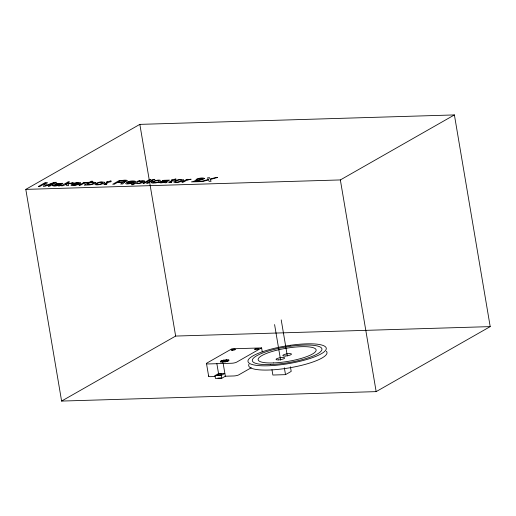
<?xml version="1.0" encoding="UTF-8"?>
<svg xmlns="http://www.w3.org/2000/svg" width="516" height="516" viewBox="0 0 516 516"><rect width="100%" height="100%" fill="white"/><g stroke="black" fill="none" stroke-linecap="round" stroke-linejoin="round"><path stroke-width="0.77" d="M25.8 189.385L139.842 124.375L454.396 114.926L490.2 326.615L376.158 391.625L61.604 401.074L25.8 189.385L340.354 179.936L454.396 114.926M61.604 401.074L175.646 336.064L490.2 326.615M220.558 361.929L223.712 360.129M222.525 362.174L226.801 359.736L228.852 360.013A4.412 0.993 -9.6 0 1 225.827 361.735L222.525 362.174L220.467 361.897A4.412 0.993 -9.6 0 1 223.493 360.174L226.801 359.736M225.608 361.781L228.769 359.981M261.599 347.913L236.65 362.135A3.677 0.826 -9.6 0 1 231.71 363.245L208.341 363.948A3.677 0.826 -9.6 0 1 206.961 363.025L231.903 348.81L261.599 347.913L262.276 351.886M214.979 375.609L218.539 373.578L224.86 373.39L221.3 375.422L214.979 375.609L215.456 378.434L221.777 378.247L225.337 376.216L233.858 375.958A3.677 0.826 -9.6 0 0 238.798 374.848L251.279 367.74M271.964 369.701L272.867 375.029L285.503 374.648L291.205 371.397L290.431 366.831M220.867 361.071L228.453 360.839M215.14 376.519L210.489 376.661A3.677 0.826 -9.6 0 1 208.761 375.996M340.354 179.936L376.158 391.625M281.22 319.901L287.315 355.924M284.342 367.798L285.503 374.648M274.589 324.577L280.607 360.155M223.189 363.503L225.337 376.216M221.3 375.422L221.777 378.247M216.868 363.69L218.539 373.578M206.497 363.522L208.645 376.235M139.842 124.375L175.646 336.064M326.351 351.222A39.7 8.933 -9.6 0 1 288.921 367.934A39.7 8.933 -9.6 0 1 249.002 364.115M220.629 377.918A2.206 0.497 -9.6 0 1 217.945 378.002M87.43 184.27C89.068 185.315 92.016 184.18 93.648 183.09C92.738 181.684 88.797 183.019 87.43 184.27M52.574 185.676L54.251 186.102L58.205 185.541C57.824 186.289 60.095 185.941 60.501 185.508L59.675 185.508L62.926 183.315L57.186 183.515L55.528 184.128L61.288 183.696L54.773 184.728L52.574 185.676M159.154 182.477L160.831 182.903L164.785 182.341C164.404 183.09 166.674 182.735 167.081 182.309L166.255 182.303L169.506 180.11L163.766 180.31L162.108 180.929L167.868 180.497L161.353 181.529L159.154 182.477M142.906 181.271C136.863 186.044 133.212 180.806 142.906 181.271M80.586 182.987L79.348 184.077L72.962 184.264L72.459 184.644C73.582 186.115 76.807 184.141 78.574 184.451C64.577 188.288 72.891 181.213 80.38 182.799L80.586 182.987M135.263 181.342L134.031 182.432L127.639 182.625L127.142 183.006C128.258 184.47 131.483 182.496 133.257 182.806C119.254 186.644 127.568 179.574 135.057 181.155L135.263 181.342M204.678 178.433L202.543 179.632L193.881 181.4L200.247 181.206L199.466 181.651L191.462 181.89L202.852 178.794L200.769 178.478L195.99 179.465C198.563 178.323 202.059 177.323 204.678 178.433M104.729 182.296C102.916 185.547 88.223 185.799 98.627 182.348A4.186 0.942 -9.6 0 1 101.42 181.89L104.729 182.296M183.502 179.929C181.696 183.18 166.997 183.432 177.401 179.981A4.186 0.942 -9.6 0 1 180.194 179.523L183.502 179.929M104 184.218L106.219 184.451L106.87 184.083L105.722 184.025L109.07 182.077L111.14 181.651L109.747 181.69L111.121 180.91L107.083 181.774L106.406 182.154L107.592 182.122L104 184.218M168.867 182.271L171.093 182.503L171.744 182.135L170.596 182.077L173.944 180.129L176.008 179.703L174.614 179.742L175.988 178.962L171.957 179.82L171.28 180.207L172.46 180.174L168.867 182.271M124.446 182.341L122.64 183.96L120.654 184.019L122.453 182.787L122.24 182.477L117.222 182.561L114.333 184.212L112.707 184.257L119.454 180.413C121.518 181.026 126.259 179.155 127.542 180.864L123.814 182.135L124.446 182.341M96.492 183.857C97.066 186.102 106.567 181.916 100.936 182.29A2.322 0.522 -9.6 0 0 99.066 182.638L96.492 183.857M175.266 181.49C175.846 183.735 185.341 179.549 179.71 179.923A2.322 0.522 -9.6 0 0 177.839 180.271L175.266 181.49M144.654 181.116C142.403 183.212 138.494 184.057 135.534 183.277L133.025 184.709L131.561 184.747L138.411 180.845L139.836 180.8L139.185 181.174L143.358 180.639L144.654 181.116M151.33 182.367L151.962 183.057L155.555 182.909A3.483 0.78 -9.6 0 0 157.651 182.425L158.928 181.929L153.62 182.709A2.09 0.471 -9.6 0 1 152.904 182.47L153.052 182.161C154.361 181.135 158.457 179.729 159.025 181.103L160.45 181.058C161.495 178.684 152.388 180.968 151.33 182.367M95.563 182.58C93.125 185.192 88.681 184.902 85.746 185.07L84.392 185.109L91.164 181.251L92.583 181.206L90.139 182.6L93.461 182.109L95.563 182.58M78.942 183.27L78.503 183.748L73.659 183.89L76.497 183.077L78.942 183.27M133.625 181.626L133.18 182.103L128.336 182.251L131.18 181.432L133.625 181.626M125.756 180.923L123.788 181.813L117.983 182.129L120.286 180.813L125.756 180.923M45.531 183.206L43.279 186.34L44.886 186.295L53.987 182.948L48.259 186.192L49.8 186.147L56.547 182.303L54.251 182.374L45.137 185.728L47.401 182.58L45.086 182.645L38.339 186.489L39.887 186.444L45.531 183.206M54.503 185.302C55.102 186.263 58.663 185.386 59.979 184.489L54.503 185.302M161.082 182.096C161.682 183.064 165.243 182.187 166.558 181.29L161.082 182.096M68.06 181.955L61.314 185.799L62.72 185.76L66.429 184.309L66.667 185.644L68.544 185.586L68.093 183.935L73.272 182.787L65.551 184.148L69.467 181.916L68.06 181.955M83.915 182.47L78.993 185.27L80.464 185.225L83.934 183.328L88.242 182.29L84.456 182.909L85.308 182.425L83.915 182.47M149.692 179.504L142.945 183.348L144.409 183.303L151.156 179.458L149.692 179.504M151.504 180.452L146.609 183.238L148.098 183.193L152.994 180.406L151.504 180.452M153.355 179.394L152.42 179.929L154.845 179.349L153.355 179.394M186.786 179.375L181.871 182.18L183.335 182.135L186.805 180.239L191.12 179.2L187.334 179.82L188.179 179.336L186.786 179.375M215.675 177.523L210.07 179.084L209.593 177.704L207.567 177.768L208.296 179.516L200.556 181.619L202.511 181.561L208.593 179.878L209.045 181.361L211.057 181.303L210.309 179.458L217.61 177.465L215.675 177.523M290.147 345.314L289.463 345.41A39.7 8.933 -9.6 0 0 248.467 362.471A39.7 8.933 -9.6 0 0 301.744 360.871A39.7 8.933 -9.6 0 0 319.378 344.514L318.985 344.443A39.7 8.933 -9.6 0 0 290.147 345.314M273.319 362.929A29.406 6.618 -9.6 0 0 316.134 349.983A29.406 6.618 -9.6 0 0 271.932 351.544A29.406 6.618 -9.6 0 0 273.319 362.929M285.058 356.034A4.412 0.993 -9.6 0 0 291.482 354.092A4.412 0.993 -9.6 0 0 284.851 354.331A4.412 0.993 -9.6 0 0 285.058 356.034M278.285 359.897A4.412 0.993 -9.6 0 0 284.709 357.956A4.412 0.993 -9.6 0 0 278.079 358.188A4.412 0.993 -9.6 0 0 278.285 359.897M270.558 364.554A35.288 7.94 -9.6 0 0 321.932 349.016A35.288 7.94 -9.6 0 0 268.894 350.886A35.288 7.94 -9.6 0 0 270.558 364.554M218.494 375.313A2.206 0.497 -9.6 0 0 221.738 374.352A2.206 0.497 -9.6 0 0 218.455 374.448A2.206 0.497 -9.6 0 0 218.494 375.313M255.594 349.635A2.206 0.497 -9.6 0 0 258.839 348.674A2.206 0.497 -9.6 0 0 255.555 348.771A2.206 0.497 -9.6 0 0 255.594 349.635M232.213 350.338A2.206 0.497 -9.6 0 0 235.457 349.377A2.206 0.497 -9.6 0 0 232.174 349.474A2.206 0.497 -9.6 0 0 232.213 350.338"/></g></svg>
